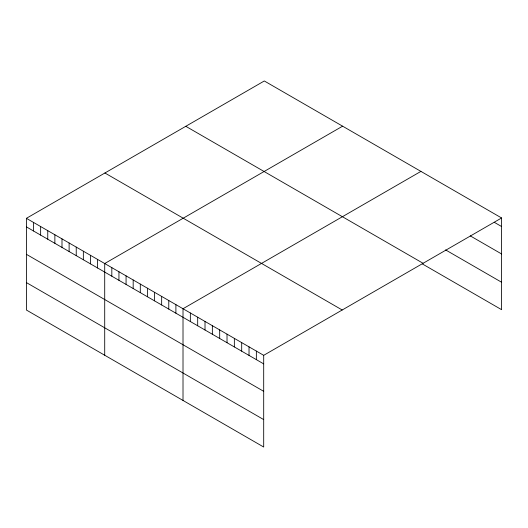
<?xml version="1.0" encoding="UTF-8"?>
<svg xmlns="http://www.w3.org/2000/svg" width="528" height="528" viewBox="0 0 528 528"><rect width="100%" height="100%" fill="white"/><g stroke="black" fill="none" stroke-linecap="round" stroke-linejoin="round"><path stroke-width="0.79" d="M26.4 218.321L263.696 355.324L263.696 447.031L26.4 310.028L26.4 218.321L264.304 80.969L501.6 217.972L501.6 309.679L422.255 263.868M342.613 126.179L104.709 263.531L104.709 355.238M420.922 171.389L183.011 308.741L183.011 400.448M263.696 355.324L501.6 217.972M494.267 222.295L501.6 226.532M470.263 235.877L501.6 253.968M445.592 249.902L501.6 282.242M185.797 126.298L423.093 263.294M104.907 172.993L342.203 309.995M26.4 226.882L263.696 363.884M26.4 254.324L263.696 391.321M26.4 282.592L263.696 419.595M256.357 351.087L256.357 359.647M249.025 346.856L249.025 355.417M241.692 342.619L241.692 351.179M234.353 338.382L234.353 346.949M227.02 334.151L227.02 342.712M219.688 329.914L219.688 338.474M212.355 325.684L212.355 334.244M205.016 321.446L205.016 330.007M197.683 317.209L197.683 325.776M190.351 312.979L190.351 321.539M175.897 304.63L175.897 313.196M168.775 300.524L168.775 309.085M161.66 296.413L161.66 304.973M154.539 292.301L154.539 300.868M147.418 288.196L147.418 296.756M140.303 284.084L140.303 292.644M133.181 279.972L133.181 288.532M126.067 275.86L126.067 284.427M118.945 271.755L118.945 280.315M111.824 267.643L111.824 276.203M97.588 259.42L97.588 267.986M90.466 255.314L90.466 263.875M83.351 251.203L83.351 259.763M76.23 247.091L76.23 255.658M69.115 242.979L69.115 251.546M61.994 238.874L61.994 247.434M54.872 234.762L54.872 243.322M47.758 230.65L47.758 239.217M40.636 226.545L40.636 235.105M33.521 222.433L33.521 230.993"/></g></svg>
